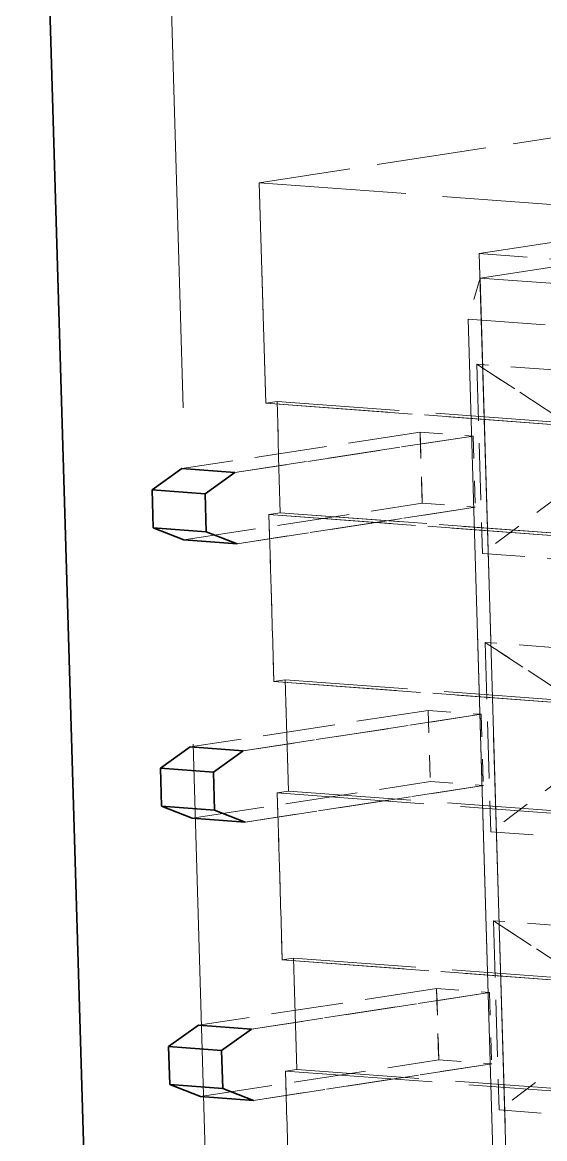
# Model space of a CAD drawing. Extents: x 23 to 417, y 3 to 294.
# Drawn here: x 325.921 to 328.249, y 150.021 to 155 of the extents above; entities that cross this region are included whole.
import ezdxf

# ---------------------------------------------------------------- set-up
doc = ezdxf.new("R2010")
doc.units = 0
doc.linetypes.add('DASHED', pattern=[15, 12, -3])
doc.layers.get('0').update_dxf_attribs({"lineweight": 13})

# ---------------------------------------------------------------- blocks, each defined once
blk = doc.blocks.new('BLOCK3535')
at = {"color": 7, "linetype": 'DASHED', "lineweight": 13}
for p, q in [((-51.6103, 53.8947), (-48.7142, -43.9261)), ((-48.6086, 43.0588), (-47.7089, 12.6698)), ((-48.6086, 43.0588), (-47.7089, 12.6698)), ((-47.8332, 12.8995), (-48.7153, 42.6926)), ((-48.7153, 42.6926), (-47.8332, 12.8995))]:
    blk.add_line(p, q, dxfattribs=at)
at = {"color": 7, "lineweight": 35}
blk.add_line((-52.6886, 53.7291), (-49.7925, -44.0918), dxfattribs=at)
at = {"color": 7, "linetype": 'DASHED', "lineweight": 13, "ltscale": 0.081822}
blk.add_line((-47.3431, 44.4057), (-50.5781, 43.9087), dxfattribs=at)
blk.add_line((-47.3431, 44.4057), (-50.5781, 43.9087), dxfattribs=at)
at = {"color": 7, "linetype": 'DASHED', "lineweight": 13, "ltscale": 0.109185}
for p, q in [((-50.5781, 43.9087), (-46.2227, 43.5844)), ((-50.5781, 43.9087), (-46.2227, 43.5844)), ((-46.1645, 41.618), (-50.5198, 41.9424)), ((-50.5198, 41.9424), (-46.1645, 41.618)), ((-46.0634, 41.6336), (-50.4188, 41.9579)), ((-46.0634, 41.6336), (-50.4188, 41.9579)), ((-46.1351, 40.6249), (-50.4904, 40.9493)), ((-50.4904, 40.9493), (-46.1351, 40.6249)), ((-50.3894, 40.9648), (-46.034, 40.6405)), ((-46.034, 40.6405), (-50.3894, 40.9648)), ((-46.091, 39.1353), (-50.4463, 39.4596)), ((-50.4463, 39.4596), (-46.091, 39.1353)), ((-45.9899, 39.1508), (-50.3453, 39.4751)), ((-45.9899, 39.1508), (-50.3453, 39.4751)), ((-50.4169, 38.4665), (-46.0616, 38.1422)), ((-50.4169, 38.4665), (-46.0616, 38.1422)), ((-45.9605, 38.1577), (-50.3158, 38.482)), ((-45.9605, 38.1577), (-50.3158, 38.482)), ((-46.0175, 36.6525), (-50.3728, 36.9768)), ((-50.3728, 36.9768), (-46.0175, 36.6525)), ((-45.9164, 36.668), (-50.2717, 36.9924)), ((-45.9164, 36.668), (-50.2717, 36.9924)), ((-50.3434, 35.9837), (-45.9881, 35.6594)), ((-50.3434, 35.9837), (-45.9881, 35.6594)), ((-45.887, 35.6749), (-50.2423, 35.9993)), ((-45.887, 35.6749), (-50.2423, 35.9993))]:
    blk.add_line(p, q, dxfattribs=at)
at = {"color": 7, "linetype": 'DASHED', "lineweight": 13, "ltscale": 0.04918}
for p, q in [((-50.5198, 41.9424), (-50.5781, 43.9087)), ((-50.5781, 43.9087), (-50.5198, 41.9424))]:
    blk.add_line(p, q, dxfattribs=at)
at = {"color": 7, "linetype": 'DASHED', "lineweight": 13, "ltscale": 0.08097}
blk.add_line((-48.6161, 43.2773), (-45.4149, 43.7691), dxfattribs=at)
blk.add_line((-48.6161, 43.2773), (-45.4149, 43.7691), dxfattribs=at)
at = {"color": 7, "linetype": 'DASHED', "lineweight": 13, "ltscale": 0.112506}
for p, q in [((-48.6086, 43.0588), (-44.1605, 43.7422)), ((-44.1605, 43.7422), (-48.6086, 43.0588))]:
    blk.add_line(p, q, dxfattribs=at)
at = {"color": 7, "linetype": 'DASHED', "lineweight": 13, "ltscale": 0.051817}
blk.add_line((-46.5491, 43.1234), (-48.6161, 43.2773), dxfattribs=at)
blk.add_line((-46.5491, 43.1234), (-48.6161, 43.2773), dxfattribs=at)
at = {"color": 7, "linetype": 'DASHED', "lineweight": 13, "ltscale": 0.28763}
blk.add_line((-48.6161, 43.2773), (-48.2756, 31.7772), dxfattribs=at)
blk.add_line((-48.6161, 43.2773), (-48.2756, 31.7772), dxfattribs=at)
at = {"color": 7, "linetype": 'DASHED', "lineweight": 13, "ltscale": 0.009535}
blk.add_line((-48.6086, 43.0588), (-48.7153, 42.6926), dxfattribs=at)
blk.add_line((-48.6086, 43.0588), (-48.7153, 42.6926), dxfattribs=at)
at = {"color": 7, "linetype": 'DASHED', "lineweight": 13, "ltscale": 0.079946}
blk.add_line((-45.4196, 42.8214), (-48.6086, 43.0588), dxfattribs=at)
blk.add_line((-45.4196, 42.8214), (-48.6086, 43.0588), dxfattribs=at)
at = {"color": 7, "linetype": 'DASHED', "lineweight": 13, "ltscale": 0.068842}
blk.add_line((-45.9692, 42.4881), (-48.7153, 42.6926), dxfattribs=at)
blk.add_line((-45.9692, 42.4881), (-48.7153, 42.6926), dxfattribs=at)
at = {"color": 7, "linetype": 'DASHED', "lineweight": 13, "ltscale": 0.03146}
for p, q in [((-47.3821, 42.197), (-48.6371, 42.2904)), ((-47.3821, 42.197), (-48.6371, 42.2904)), ((-48.5871, 40.6022), (-47.3321, 40.5087)), ((-48.5871, 40.6022), (-47.3321, 40.5087)), ((-47.3086, 39.7142), (-48.5636, 39.8077)), ((-47.3086, 39.7142), (-48.5636, 39.8077)), ((-48.5136, 38.1194), (-47.2586, 38.026)), ((-48.5136, 38.1194), (-47.2586, 38.026)), ((-47.2351, 37.2315), (-48.4901, 37.3249)), ((-47.2351, 37.2315), (-48.4901, 37.3249)), ((-48.4401, 35.6366), (-47.1851, 35.5432)), ((-48.4401, 35.6366), (-47.1851, 35.5432))]:
    blk.add_line(p, q, dxfattribs=at)
at = {"color": 7, "linetype": 'DASHED', "lineweight": 13, "ltscale": 0.042225}
for p, q in [((-48.6371, 42.2904), (-48.5871, 40.6022)), ((-48.6371, 42.2904), (-48.5871, 40.6022)), ((-48.5636, 39.8077), (-48.5136, 38.1194)), ((-48.5636, 39.8077), (-48.5136, 38.1194)), ((-48.4901, 37.3249), (-48.4401, 35.6366)), ((-48.4901, 37.3249), (-48.4401, 35.6366))]:
    blk.add_line(p, q, dxfattribs=at)
at = {"color": 7, "linetype": 'DASHED', "lineweight": 13, "ltscale": 0.021543}
for p, q in [((-48.6371, 42.2904), (-47.9163, 41.8182)), ((-47.9163, 41.8182), (-48.6371, 42.2904)), ((-48.5636, 39.8077), (-47.8428, 39.3354)), ((-47.8428, 39.3354), (-48.5636, 39.8077)), ((-48.4901, 37.3249), (-47.7693, 36.8527)), ((-47.7693, 36.8527), (-48.4901, 37.3249))]:
    blk.add_line(p, q, dxfattribs=at)
at = {"color": 7, "linetype": 'DASHED', "lineweight": 13, "ltscale": 0.002557}
for p, q in [((-50.5198, 41.9424), (-50.4188, 41.9579)), ((-50.4188, 41.9579), (-50.5198, 41.9424)), ((-50.4904, 40.9493), (-50.3894, 40.9648)), ((-50.3894, 40.9648), (-50.4904, 40.9493)), ((-50.4463, 39.4596), (-50.3453, 39.4751)), ((-50.3453, 39.4751), (-50.4463, 39.4596)), ((-50.3158, 38.482), (-50.4169, 38.4665)), ((-50.3158, 38.482), (-50.4169, 38.4665)), ((-50.3728, 36.9768), (-50.2717, 36.9924)), ((-50.2717, 36.9924), (-50.3728, 36.9768)), ((-50.2423, 35.9993), (-50.3434, 35.9837)), ((-50.2423, 35.9993), (-50.3434, 35.9837))]:
    blk.add_line(p, q, dxfattribs=at)
at = {"color": 7, "linetype": 'DASHED', "lineweight": 13, "ltscale": 0.024839}
for p, q in [((-50.4188, 41.9579), (-50.3894, 40.9648)), ((-50.3894, 40.9648), (-50.4188, 41.9579)), ((-50.3453, 39.4751), (-50.3158, 38.482)), ((-50.3158, 38.482), (-50.3453, 39.4751)), ((-50.2717, 36.9924), (-50.2423, 35.9993)), ((-50.2423, 35.9993), (-50.2717, 36.9924))]:
    blk.add_line(p, q, dxfattribs=at)
at = {"color": 7, "linetype": 'DASHED', "lineweight": 13, "ltscale": 0.053696}
for p, q in [((-49.1438, 41.6846), (-51.2667, 41.3585)), ((-49.1438, 41.6846), (-51.2667, 41.3585)), ((-50.7942, 41.3233), (-48.6713, 41.6494)), ((-48.6713, 41.6494), (-50.7942, 41.3233)), ((-51.2479, 40.7229), (-49.1249, 41.049)), ((-51.2479, 40.7229), (-49.1249, 41.049)), ((-48.6525, 41.0138), (-50.7754, 40.6877)), ((-50.7754, 40.6877), (-48.6525, 41.0138)), ((-49.0703, 39.2018), (-51.1932, 38.8757)), ((-49.0703, 39.2018), (-51.1932, 38.8757)), ((-50.7207, 38.8405), (-48.5978, 39.1666)), ((-48.5978, 39.1666), (-50.7207, 38.8405)), ((-51.1744, 38.2401), (-49.0514, 38.5662)), ((-51.1744, 38.2401), (-49.0514, 38.5662)), ((-48.579, 38.5311), (-50.7019, 38.2049)), ((-50.7019, 38.2049), (-48.579, 38.5311)), ((-48.9968, 36.7191), (-51.1197, 36.3929)), ((-48.9968, 36.7191), (-51.1197, 36.3929)), ((-50.6472, 36.3577), (-48.5243, 36.6839)), ((-48.5243, 36.6839), (-50.6472, 36.3577)), ((-51.1009, 35.7573), (-48.9779, 36.0835)), ((-51.1009, 35.7573), (-48.9779, 36.0835)), ((-48.5055, 36.0483), (-50.6284, 35.7222)), ((-50.6284, 35.7222), (-48.5055, 36.0483))]:
    blk.add_line(p, q, dxfattribs=at)
at = {"color": 7, "linetype": 'DASHED', "lineweight": 13, "ltscale": 0.011844}
for p, q in [((-49.1438, 41.6846), (-48.6713, 41.6494)), ((-49.1438, 41.6846), (-48.6713, 41.6494)), ((-49.1249, 41.049), (-48.6525, 41.0138)), ((-49.1249, 41.049), (-48.6525, 41.0138)), ((-49.0703, 39.2018), (-48.5978, 39.1666)), ((-49.0703, 39.2018), (-48.5978, 39.1666)), ((-49.0514, 38.5662), (-48.579, 38.5311)), ((-49.0514, 38.5662), (-48.579, 38.5311)), ((-48.9968, 36.7191), (-48.5243, 36.6839)), ((-48.9968, 36.7191), (-48.5243, 36.6839)), ((-48.9779, 36.0835), (-48.5055, 36.0483)), ((-48.9779, 36.0835), (-48.5055, 36.0483))]:
    blk.add_line(p, q, dxfattribs=at)
at = {"color": 7, "linetype": 'DASHED', "lineweight": 13, "ltscale": 0.015897}
for p, q in [((-49.1249, 41.049), (-49.1438, 41.6846)), ((-49.1438, 41.6846), (-49.1249, 41.049)), ((-48.6713, 41.6494), (-48.6525, 41.0138)), ((-48.6713, 41.6494), (-48.6525, 41.0138)), ((-49.0703, 39.2018), (-49.0514, 38.5662)), ((-49.0703, 39.2018), (-49.0514, 38.5662)), ((-48.5978, 39.1666), (-48.579, 38.5311)), ((-48.5978, 39.1666), (-48.579, 38.5311)), ((-48.9779, 36.0835), (-48.9968, 36.7191)), ((-48.9968, 36.7191), (-48.9779, 36.0835)), ((-48.5243, 36.6839), (-48.5055, 36.0483)), ((-48.5243, 36.6839), (-48.5055, 36.0483))]:
    blk.add_line(p, q, dxfattribs=at)
at = {"color": 7, "lineweight": 35, "ltscale": 0.008161}
for p, q in [((-51.2667, 41.3585), (-51.5319, 41.1681)), ((-51.2667, 41.3585), (-51.5319, 41.1681)), ((-51.0594, 41.1329), (-50.7942, 41.3233)), ((-50.7942, 41.3233), (-51.0594, 41.1329)), ((-51.1932, 38.8757), (-51.4584, 38.6853)), ((-51.1932, 38.8757), (-51.4584, 38.6853)), ((-50.9859, 38.6501), (-50.7207, 38.8405)), ((-50.7207, 38.8405), (-50.9859, 38.6501)), ((-51.1197, 36.3929), (-51.3849, 36.2025)), ((-51.1197, 36.3929), (-51.3849, 36.2025)), ((-50.9124, 36.1674), (-50.6472, 36.3577)), ((-50.6472, 36.3577), (-50.9124, 36.1674))]:
    blk.add_line(p, q, dxfattribs=at)
at = {"color": 7, "lineweight": 35, "ltscale": 0.011844}
for p, q in [((-50.7942, 41.3233), (-51.2667, 41.3585)), ((-51.2667, 41.3585), (-50.7942, 41.3233)), ((-51.5319, 41.1681), (-51.0594, 41.1329)), ((-51.5319, 41.1681), (-51.0594, 41.1329)), ((-51.5219, 40.8304), (-51.0494, 40.7952)), ((-51.5219, 40.8304), (-51.0494, 40.7952)), ((-50.7754, 40.6877), (-51.2479, 40.7229)), ((-51.2479, 40.7229), (-50.7754, 40.6877)), ((-50.7207, 38.8405), (-51.1932, 38.8757)), ((-51.1932, 38.8757), (-50.7207, 38.8405)), ((-51.4584, 38.6853), (-50.9859, 38.6501)), ((-51.4584, 38.6853), (-50.9859, 38.6501)), ((-51.4484, 38.3477), (-50.9759, 38.3125)), ((-51.4484, 38.3477), (-50.9759, 38.3125)), ((-50.7019, 38.2049), (-51.1744, 38.2401)), ((-51.1744, 38.2401), (-50.7019, 38.2049)), ((-50.6472, 36.3577), (-51.1197, 36.3929)), ((-51.1197, 36.3929), (-50.6472, 36.3577)), ((-51.3849, 36.2025), (-50.9124, 36.1674)), ((-51.3849, 36.2025), (-50.9124, 36.1674)), ((-51.3749, 35.8649), (-50.9024, 35.8297)), ((-51.3749, 35.8649), (-50.9024, 35.8297)), ((-50.6284, 35.7222), (-51.1009, 35.7573)), ((-51.1009, 35.7573), (-50.6284, 35.7222))]:
    blk.add_line(p, q, dxfattribs=at)
at = {"color": 7, "lineweight": 35, "ltscale": 0.008445}
for p, q in [((-51.5319, 41.1681), (-51.5219, 40.8304)), ((-51.5319, 41.1681), (-51.5219, 40.8304)), ((-51.0494, 40.7952), (-51.0594, 41.1329)), ((-51.0594, 41.1329), (-51.0494, 40.7952)), ((-51.4584, 38.6853), (-51.4484, 38.3477)), ((-51.4584, 38.6853), (-51.4484, 38.3477)), ((-50.9759, 38.3125), (-50.9859, 38.6501)), ((-50.9859, 38.6501), (-50.9759, 38.3125)), ((-51.3849, 36.2025), (-51.3749, 35.8649)), ((-51.3849, 36.2025), (-51.3749, 35.8649)), ((-50.9024, 35.8297), (-50.9124, 36.1674)), ((-50.9124, 36.1674), (-50.9024, 35.8297))]:
    blk.add_line(p, q, dxfattribs=at)
at = {"color": 7, "linetype": 'DASHED', "lineweight": 13, "ltscale": 0.02164}
for p, q in [((-47.8957, 41.123), (-48.5871, 40.6022)), ((-47.8957, 41.123), (-48.5871, 40.6022)), ((-47.8222, 38.6402), (-48.5136, 38.1194)), ((-47.8222, 38.6402), (-48.5136, 38.1194)), ((-47.7487, 36.1575), (-48.4401, 35.6366)), ((-47.7487, 36.1575), (-48.4401, 35.6366))]:
    blk.add_line(p, q, dxfattribs=at)
at = {"color": 7, "linetype": 'DASHED', "lineweight": 13, "ltscale": 0.037258}
for p, q in [((-50.4463, 39.4596), (-50.4904, 40.9493)), ((-50.4904, 40.9493), (-50.4463, 39.4596)), ((-50.3728, 36.9768), (-50.4169, 38.4665)), ((-50.4169, 38.4665), (-50.3728, 36.9768)), ((-50.2993, 34.4941), (-50.3434, 35.9837)), ((-50.3434, 35.9837), (-50.2993, 34.4941))]:
    blk.add_line(p, q, dxfattribs=at)
at = {"color": 7, "lineweight": 35, "ltscale": 0.007359}
for p, q in [((-51.5219, 40.8304), (-51.2479, 40.7229)), ((-51.5219, 40.8304), (-51.2479, 40.7229)), ((-50.7754, 40.6877), (-51.0494, 40.7952)), ((-51.0494, 40.7952), (-50.7754, 40.6877)), ((-51.4484, 38.3477), (-51.1744, 38.2401)), ((-51.4484, 38.3477), (-51.1744, 38.2401)), ((-50.7019, 38.2049), (-50.9759, 38.3125)), ((-50.9759, 38.3125), (-50.7019, 38.2049)), ((-51.3749, 35.8649), (-51.1009, 35.7573)), ((-51.3749, 35.8649), (-51.1009, 35.7573)), ((-50.6284, 35.7222), (-50.9024, 35.8297)), ((-50.9024, 35.8297), (-50.6284, 35.7222))]:
    blk.add_line(p, q, dxfattribs=at)

msp = doc.modelspace()

# ---------------------------------------------------------------- block references
at = {"lineweight": 0, "xscale": 0.5, "yscale": 0.5, "zscale": 0.5}
msp.add_blockref('BLOCK3535', (352.2652, 132.3303), dxfattribs=at)

doc.saveas('drawing.dxf')
